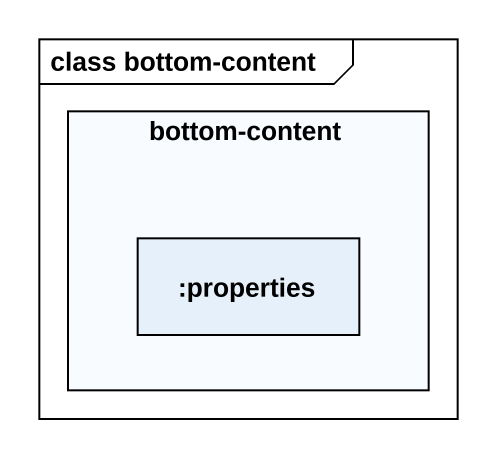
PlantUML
@startuml
mainframe class bottom-content
rectangle "bottom-content" as bottom_content {
  rectangle ":properties" as properties
}
@enduml
